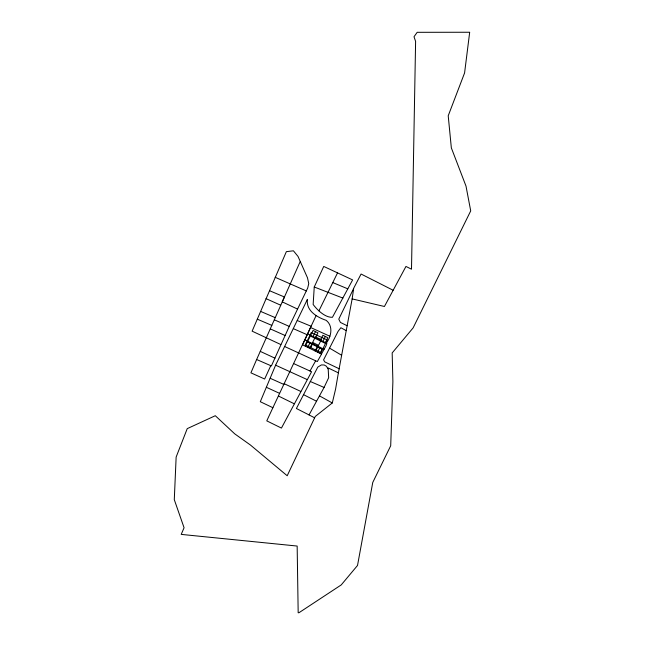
<?xml version="1.0" encoding="UTF-8"?>
<svg xmlns="http://www.w3.org/2000/svg" width="645" height="645" viewBox="0 0 645 645"><rect width="100%" height="100%" fill="white"/><g stroke="black" fill="none" stroke-linecap="round" stroke-linejoin="round"><path stroke-width="0.97" d="M314.244 287.009L313.147 304.48C317.292 310.052 325.169 317.687 332.433 317.3L352.622 279.914L323.742 266.433L314.244 287.009L342.922 298.103M328.071 368.811L326.37 366.239L324.209 364.989L321.395 364.925L317.783 367.11L296.402 408.503L309.052 414.928L324.08 387.443L328.652 377.728L328.144 367.948L338.383 372.842L335.561 389.209L332.288 402.964L315.284 416.436L287.202 475.752L250.413 445.01L234.732 433.851L215.301 415.711L187.235 428.643L176.141 457.071L174.287 499.665L184.075 527.747L181.213 534.391L297.16 546.049L298.175 612.742L298.925 612.75L341.229 584.918L357.515 565.471L372.762 482.444L390.701 445.768L392.886 381.606L392.176 352.928L413.131 327.87L470.713 210.891L466.004 186.107L451.339 147.874L448.219 115.786L464.585 72.941L469.681 32.25L417.186 32.315L414.009 36.749L415.606 41.377L411.502 269.191L405.955 266.441L384.428 306.488L352.146 298.901L353.694 288.234L361.071 274.028L393.111 290.242M338.383 372.842L352.146 298.901M316.123 315.558L272.883 407.713L260.298 401.706L275.608 365.183L307.375 299.401C305.98 310.882 316.985 317.179 326.201 320.355C333.457 326.177 331.272 336.69 326.241 343.204L326.87 343.583L325.967 345.946L321.428 354.081M280.817 344.543L252.131 331.167L286.356 251.663L293.419 250.8L298.014 256.428L307.496 277.826L308.745 283.615L307.713 288.001L289.242 326.402L271.384 365.941L256.637 359.507L300.127 261.733M256.637 359.507L250.913 372.834L264.644 379.026L270.747 365.715M329.877 336.239L310.584 327.491L302.626 344.841L321.524 354.129L317.332 361.563L284.55 346.462M318.936 310.842L337.569 272.811M353.589 288.637L338.778 319.146L340.423 322.436L347.139 325.733M305.311 346.163L310.301 336.005L325.491 343.463M310.624 335.344L313.043 330.433L317.953 332.844L315.542 337.762M307.77 347.373L310.189 342.455M313.083 336.553L315.502 331.635M310.221 347.357L315.349 336.908L321.339 339.625L316.123 350.251M310.229 348.582L313.123 342.68L318.041 345.091L315.147 350.993M320.46 340.173L322.871 335.263L327.789 337.674L325.378 342.592M317.606 352.202L320.017 347.284M322.919 341.382L325.33 336.464M320.065 353.412L322.476 348.494M339.294 368.811L324.741 361.877L323.58 359.878L338.085 331.361L340.874 327.733L346.22 330.635M272.883 407.713L266.772 420.863L281.438 428.078L311.575 371.73L293.894 363.691M310.027 370.964L315.607 360.878M297.272 320.533L311.172 326.273M332.917 282.631L347.784 288.831M269.546 290.71L284.421 296.982L282.244 301.852L297.482 309.06M260.644 311.43L275.213 317.622M257.307 319.178L271.811 325.37M306.359 290.959L275.181 277.302M310.205 381.453L324.08 387.443M293.346 328.652L307.189 334.739M274.302 319.791L289.242 326.402M270.287 328.886L285.082 335.497M266.006 298.635L280.648 305.182M275.608 365.183L307.125 379.55M270.166 378.268L283.865 384.428M266.385 387.298L279.608 393.361M260.29 351.388L274.947 358.168M284.171 383.702L300.78 391.426M307.649 333.884L326.322 343.059M304.908 339.867L324.096 349.292M307.407 341.906L322.597 349.364M278.414 395.998L294.241 403.778M303.376 394.579L316.518 401.23M309.052 414.928L314.567 417.775M319.525 395.901L332.288 402.964M329.619 348.171L341.576 355.218M311.245 332.707L305.254 344.914L320.984 352.638L327.225 339.939L311.245 332.707"/></g></svg>
